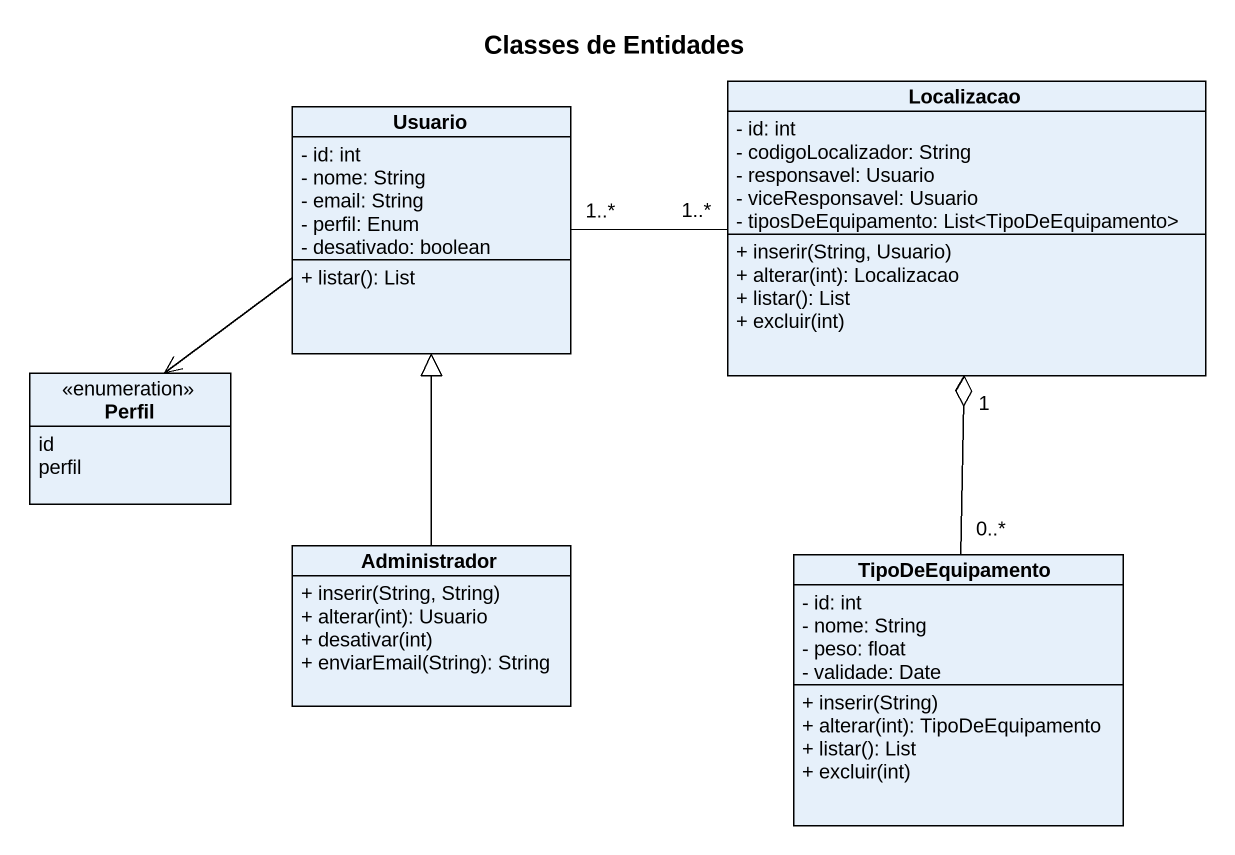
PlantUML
@startuml
title Classes de Entidades
hide circle
hide empty members
skinparam classAttributeIconSize 0
class Usuario {
  - id: int
  - nome: String
  - email: String
  - perfil: Enum
  - desativado: boolean
  + listar(): List
}
class Localizacao {
  - id: int
  - codigoLocalizador: String
  - responsavel: Usuario
  - viceResponsavel: Usuario
  - tiposDeEquipamento: List<TipoDeEquipamento>
  + inserir(String, Usuario)
  + alterar(int): Localizacao
  + listar(): List
  + excluir(int)
}
enum Perfil {
  id
  perfil
}
class Administrador {
  + inserir(String, String)
  + alterar(int): Usuario
  + desativar(int)
  + enviarEmail(String): String
}
class TipoDeEquipamento {
  - id: int
  - nome: String
  - peso: float
  - validade: Date
  + inserir(String)
  + alterar(int): TipoDeEquipamento
  + listar(): List
  + excluir(int)
}
Usuario "1..*" -right- "1..*" Localizacao
Usuario --> Perfil
Administrador -up-|> Usuario
TipoDeEquipamento "0..*" -up-o "1" Localizacao
@enduml
